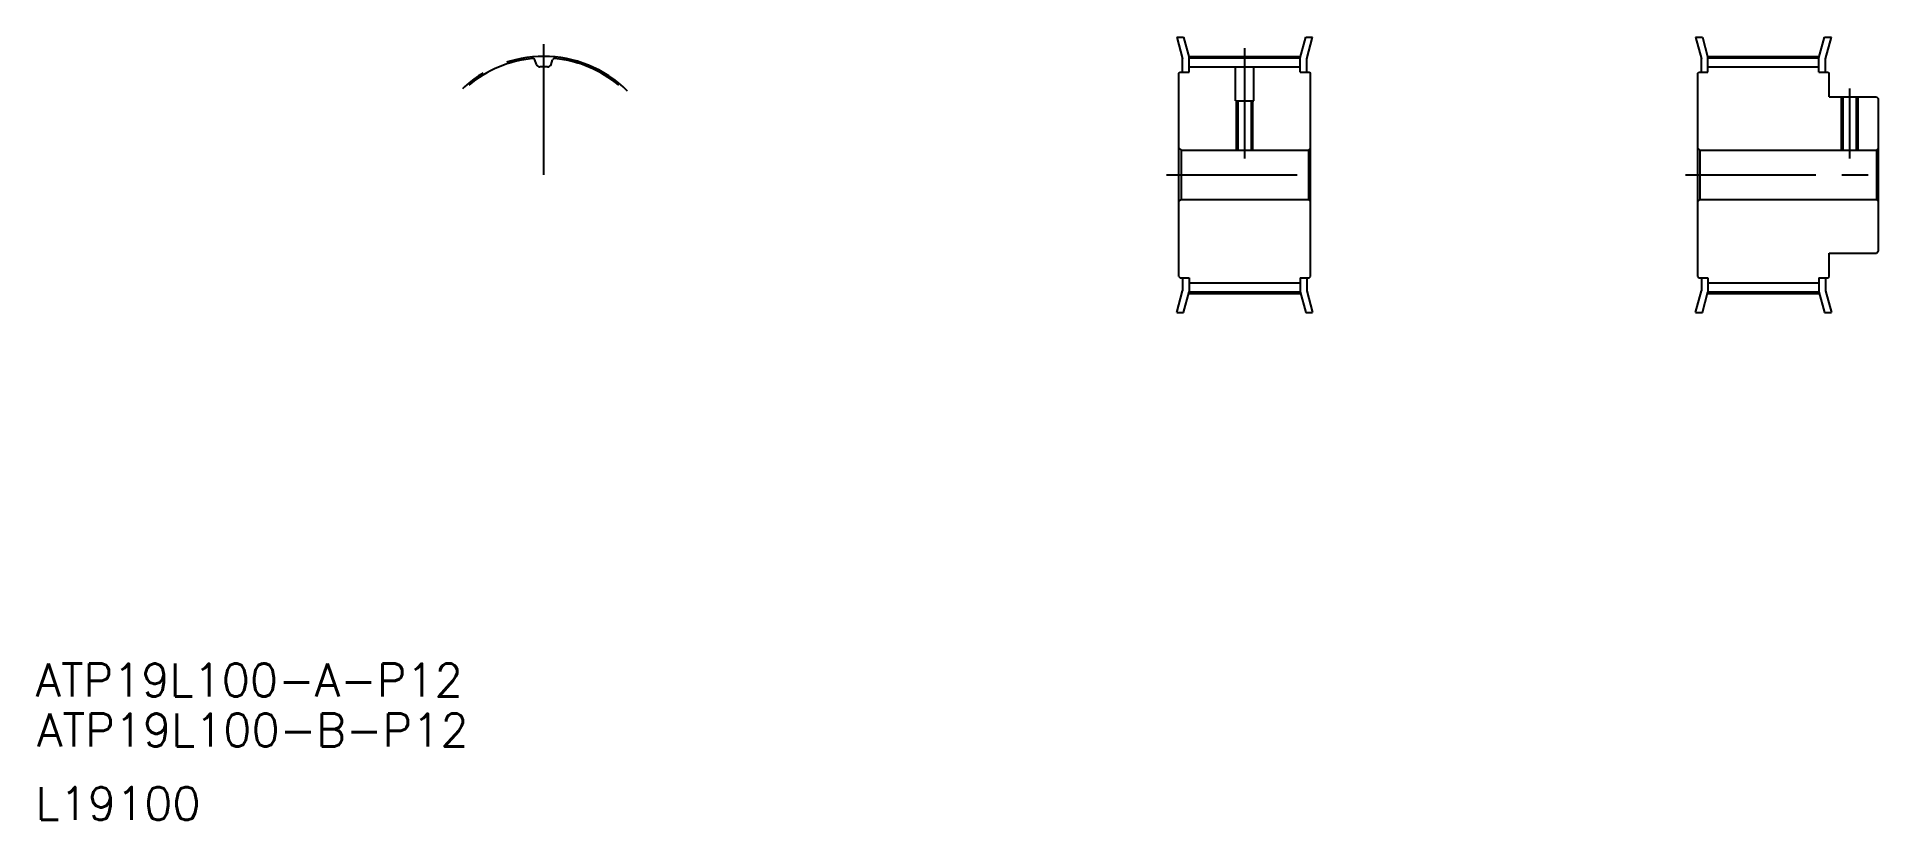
# Model space of a CAD drawing. Extents: x -161 to 290, y -71 to 119.
import ezdxf

# ---------------------------------------------------------------- set-up
doc = ezdxf.new("R2010")
doc.units = 0
doc.linetypes.add('CENTER', pattern=[50.8, 31.75, -6.35, 6.35, -6.35])
doc.linetypes.add('DASHED', pattern=[19.05, 12.7, -6.35])
doc.layers.get('0').update_dxf_attribs({"linetype": 'CONTINUOUS'})
doc.layers.add('CENTER', color=1, linetype='CENTER')
doc.styles.get("Standard").update_dxf_attribs({"font": 'txt', "bigfont": 'BIGFONT'})

msp = doc.modelspace()

# ---------------------------------------------------------------- linework, layer by layer
at = {"color": 7, "linetype": 'CONTINUOUS'}
for p, q in [((116.39, 118.85), (117.81, 113.56)), ((116.39, 118.85), (118.05, 118.85)), ((118.05, 118.85), (119.41, 113.77)), ((146.41, 113.77), (147.77, 118.85)), ((147.77, 118.85), (149.43, 118.85)), ((148.01, 113.56), (149.43, 118.85)), ((242.56, 118.85), (243.98, 113.56)), ((242.56, 118.85), (244.22, 118.85)), ((244.22, 118.85), (245.58, 113.77)), ((272.58, 113.77), (273.94, 118.85)), ((273.94, 118.85), (275.6, 118.85)), ((274.18, 113.56), (275.6, 118.85)), ((-39.35, 112.19), (-39.75, 113.29)), ((-35.82, 112.19), (-35.42, 113.29)), ((117.81, 110.35), (117.81, 113.56)), ((119.41, 113.77), (146.41, 113.77)), ((119.41, 110.35), (119.41, 113.77)), ((146.41, 110.35), (146.41, 113.77)), ((148.01, 110.35), (148.01, 113.56)), ((243.98, 110.35), (243.98, 113.56)), ((245.58, 113.77), (272.58, 113.77)), ((245.58, 110.35), (245.58, 113.77)), ((272.58, 110.35), (272.58, 113.77)), ((274.18, 110.35), (274.18, 113.56)), ((116.91, 110.05), (117.21, 110.35)), ((116.91, 60.65), (116.91, 110.05)), ((117.21, 110.35), (119.41, 110.35)), ((119.41, 111.64), (146.41, 111.64)), ((146.41, 110.35), (148.61, 110.35)), ((148.61, 110.35), (148.91, 110.05)), ((148.91, 60.65), (148.91, 110.05)), ((243.08, 110.05), (243.38, 110.35)), ((243.08, 60.65), (243.08, 110.05)), ((243.38, 110.35), (245.58, 110.35)), ((245.58, 111.64), (272.58, 111.64)), ((272.58, 110.35), (274.78, 110.35)), ((274.78, 110.35), (275.08, 110.05)), ((275.08, 104.35), (275.08, 110.05)), ((275.08, 104.35), (286.58, 104.35)), ((286.58, 104.35), (287.08, 103.85)), ((287.08, 66.85), (287.08, 103.85)), ((116.91, 91.85), (117.41, 91.35)), ((117.41, 91.35), (117.41, 79.35)), ((117.41, 91.35), (148.41, 91.35)), ((148.91, 91.85), (148.41, 91.35)), ((148.41, 91.35), (148.41, 79.35)), ((243.08, 91.85), (243.58, 91.35)), ((243.58, 91.35), (286.58, 91.35)), ((243.58, 91.35), (243.58, 79.35)), ((286.58, 91.35), (287.08, 91.85)), ((286.58, 91.35), (286.58, 79.35)), ((116.91, 78.85), (117.41, 79.35)), ((117.41, 79.35), (148.41, 79.35)), ((148.91, 78.85), (148.41, 79.35)), ((243.08, 78.85), (243.58, 79.35)), ((243.58, 79.35), (286.58, 79.35)), ((286.58, 79.35), (287.08, 78.85)), ((275.08, 60.65), (275.08, 66.35)), ((275.08, 66.35), (286.58, 66.35)), ((286.58, 66.35), (287.08, 66.85)), ((116.91, 60.65), (117.21, 60.35)), ((117.21, 60.35), (119.41, 60.35)), ((117.81, 60.35), (117.81, 57.14)), ((119.41, 60.35), (119.41, 56.93)), ((119.41, 59.06), (146.41, 59.06)), ((146.41, 60.35), (146.41, 56.93)), ((146.41, 60.35), (148.61, 60.35)), ((148.01, 60.35), (148.01, 57.14)), ((148.61, 60.35), (148.91, 60.65)), ((243.08, 60.65), (243.38, 60.35)), ((243.38, 60.35), (245.58, 60.35)), ((243.98, 60.35), (243.98, 57.14)), ((245.58, 60.35), (245.58, 56.93)), ((245.58, 59.06), (272.58, 59.06)), ((272.58, 60.35), (274.78, 60.35)), ((272.58, 60.35), (272.58, 56.93)), ((274.18, 60.35), (274.18, 57.14)), ((274.78, 60.35), (275.08, 60.65)), ((116.39, 51.85), (117.81, 57.14)), ((118.05, 51.85), (119.41, 56.93)), ((119.41, 56.93), (146.41, 56.93)), ((146.41, 56.93), (147.77, 51.85)), ((148.01, 57.14), (149.43, 51.85)), ((242.56, 51.85), (243.98, 57.14)), ((244.22, 51.85), (245.58, 56.93)), ((245.58, 56.93), (272.58, 56.93)), ((272.58, 56.93), (273.94, 51.85)), ((274.18, 57.14), (275.6, 51.85)), ((116.39, 51.85), (118.05, 51.85)), ((147.77, 51.85), (149.43, 51.85)), ((242.56, 51.85), (244.22, 51.85)), ((273.94, 51.85), (275.6, 51.85))]:
    msp.add_line(p, q, dxfattribs=at)
at = {"color": 3, "linetype": 'DASHED'}
for p, q in [((130.66, 103.35), (130.66, 111.64)), ((135.16, 103.35), (135.16, 111.64)), ((278.08, 91.35), (278.08, 104.35)), ((278.46, 91.35), (278.46, 104.35)), ((281.7, 91.35), (281.7, 104.35)), ((282.08, 91.35), (282.08, 104.35)), ((130.66, 103.35), (135.16, 103.35)), ((130.91, 91.35), (130.91, 103.35)), ((131.29, 91.35), (131.29, 103.35)), ((134.53, 91.35), (134.53, 103.35)), ((134.91, 91.35), (134.91, 103.35))]:
    msp.add_line(p, q, dxfattribs=at)
at = {"color": 7, "linetype": 'CONTINUOUS'}
for centre, radius, start, end in [((-37.58, 85.35), 28.42, 95.4863, 130), ((-40.25, 113.11), 0.53, 20, 95.4863), ((-34.92, 113.11), 0.53, 84.5137, 160), ((-37.58, 85.35), 28.42, 50, 84.5137), ((-38.54, 112.48), 0.86, 200, 272.0228), ((-37.58, 85.35), 26.29, 87.9772, 92.0228), ((-36.63, 112.48), 0.86, 267.9772, 340)]:
    msp.add_arc(centre, radius, start, end, dxfattribs=at)
at = {"layer": 'CENTER', "color": 1, "linetype": 'CENTER'}
for p, q in [((-37.58, 85.35), (-37.58, 117.18)), ((119.31, 114.15), (146.51, 114.15)), ((132.91, 89.35), (132.91, 116.15)), ((245.48, 114.15), (272.68, 114.15)), ((280.08, 89.35), (280.08, 106.35)), ((113.91, 85.35), (151.91, 85.35)), ((240.08, 85.35), (290.08, 85.35)), ((119.31, 56.54), (146.51, 56.54)), ((245.48, 56.54), (272.68, 56.54))]:
    msp.add_line(p, q, dxfattribs=at)
msp.add_arc((-37.58, 85.35), 28.81, 45, 135, dxfattribs=at)

# ---------------------------------------------------------------- texts
at = {"color": 7, "linetype": 'CONTINUOUS'}
for s, p in [('ATP19L100-A-P12', (-161.17, -41.49)), ('ATP19L100-B-P12', (-160.79, -53.62)), ('L19100', (-161.17, -71.49))]:
    msp.add_text(s, height=8, dxfattribs=at).set_placement(p)

doc.saveas('drawing.dxf')
